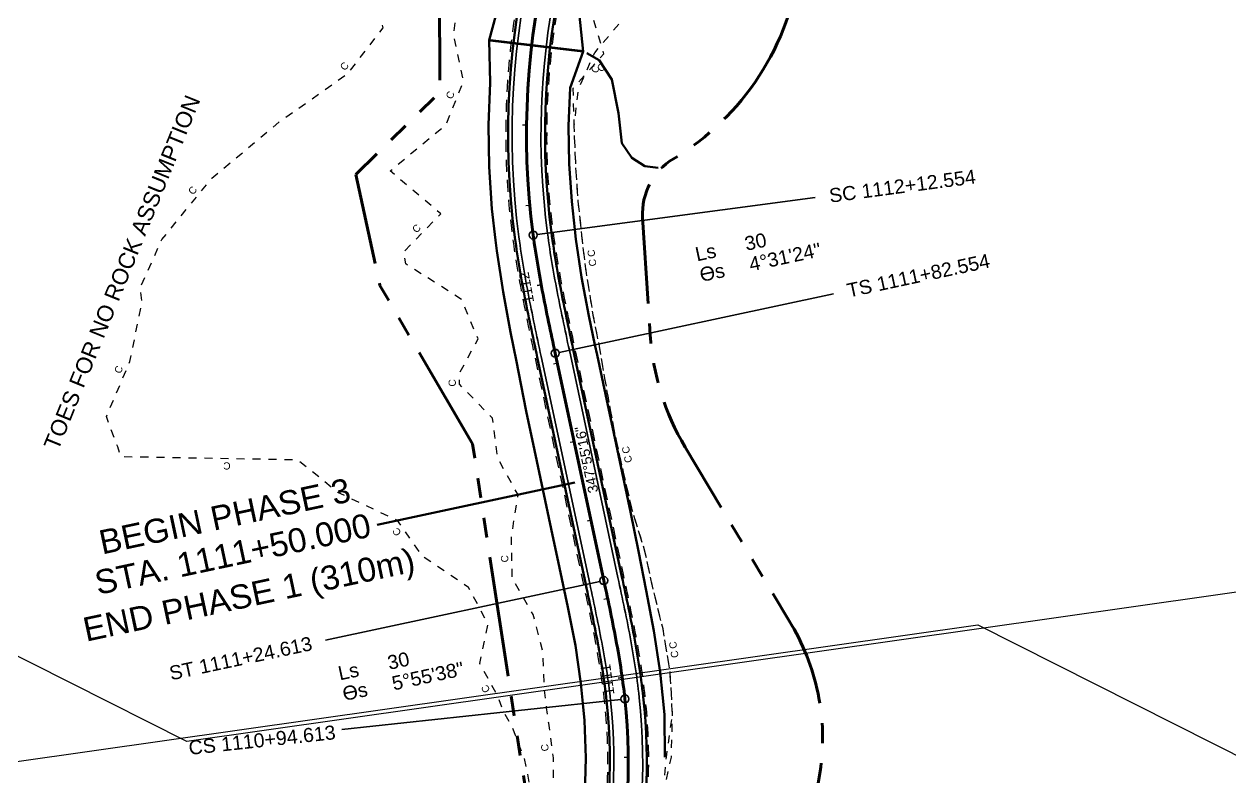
# Model space of a CAD drawing. Extents: x 320145 to 321236, y 534817 to 538266.
# Drawn here: x 320570.3 to 320871.1, y 535878.8 to 536066.5 of the extents above; entities that cross this region are included whole.
import ezdxf
from ezdxf.enums import TextEntityAlignment as Align

# ---------------------------------------------------------------- set-up
doc = ezdxf.new("R2010")
doc.units = 0
doc.header["$PDMODE"] = 1
for name, pattern in [('ALGN-SHLD', [5, 3, -2]), ('LOT-RW', [55, 5, -5, 30, -5, 5, -5]), ('TOES-TOE', [4, 2, -2])]:
    doc.linetypes.add(name, pattern=pattern)
doc.layers.get('0').update_dxf_attribs({"linetype": 'CONTINUOUS'})
for name, color, linetype in [('C-ALGN-L1000B1-MINR', 1, 'CONTINUOUS'), ('C-ALGN-L1000E1-MINR', 1, 'CONTINUOUS'), ('C-ALGN-L1000H1-MINR', 1, 'CONTINUOUS'), ('C-ALGN-L1000K1-MINR', 1, 'CONTINUOUS'), ('C-ALGN-L1000L1-MINR', 1, 'CONTINUOUS'), ('C-ALGN-L1000M2-MINR', 1, 'CONTINUOUS'), ('C-ALGN-L1000M3-MINR', 6, 'CONTINUOUS'), ('C-ALGN-L1000N1-MINR', 20, 'CONTINUOUS'), ('C-ALGN-L1000O1-MINR', 1, 'CONTINUOUS'), ('C-ALGN-L1000P1-MINR', 1, 'CONTINUOUS'), ('C-ALGN-L1000P2-MINR', 20, 'CONTINUOUS'), ('C-ALGN-L1000P3-MINR', 1, 'CONTINUOUS'), ('C-ALGN-L1000P4-MINR', 74, 'CONTINUOUS'), ('C-ALGN-L1000Q1-ANNO', 1, 'CONTINUOUS'), ('C-ALGN-L1000Q1-MINR', 1, 'CONTINUOUS'), ('C-DRAN-CULV', 4, 'CONTINUOUS'), ('C-ROAD-GRVL-SHLD', 1, 'ALGN-SHLD'), ('C-ROAD-TOES-L1000Q1', 6, 'TOES-TOE'), ('C-ROAD-TOES-L1000Q1-ASSUME-NOROCK', 160, 'TOES-TOE')]:
    doc.layers.add(name, color=color, linetype=linetype)
for name, color, linetype, lineweight in [('C-ALGN-L1000Q1', 4, 'CONTINUOUS', 70), ('C-ALGN-L1000Q1-CURV @ 1', 2, 'CONTINUOUS', 35), ('C-ALGN-L1000Q1-MAJR', 2, 'CONTINUOUS', 35), ('C-ALGN-L1000Q1-TEXT', 2, 'CONTINUOUS', 35), ('C-ALGN-LOCN', 3, 'CONTINUOUS', 50), ('C-DRAN-DTCH-CNTR-L1000Q1', 3, 'HYD-CNTR', 50), ('C-ROAD-MRKG-WHIT', 7, 'CONTINUOUS', 35), ('C-ROAD-MRKG-YELO', 2, 'CONTINUOUS', 35), ('C-ROAD-PVMT-EDGE', 3, 'CONTINUOUS', 50), ('C-RWAY-BNDY', 4, 'LOT-RW', 70)]:
    doc.layers.add(name, color=color, linetype=linetype, lineweight=lineweight)
doc.layers.add('G-ANNO-SHTS-NPLT', color=111, linetype='CONTINUOUS', plot=False)
doc.styles.add('Arial', font='arial.ttf')
doc.styles.add('CurveData', font='arial.ttf')
doc.linetypes.add('HYD-CNTR', pattern='A,5,[4,BC MoT.shx,S=1,R=0,X=0,Y=0],-10,5', length=20)

# ---------------------------------------------------------------- blocks, each defined once
blk = doc.blocks.new('curve_data_spiral')
at = {"color": 0, "linetype": 'Continuous', "lineweight": -2, "transparency": 16777216, "style": 'CurveData'}
for s, p in [('Ls', (0, 0)), ('Ɵs', (0, -1.5))]:
    blk.add_text(s, height=1, dxfattribs=at).set_placement(p)
for tag, p in [('LENGTH', (3.6, 0)), ('ANGLE', (3.6, -1.5))]:
    blk.add_attdef(tag, p, '', height=1, dxfattribs=at)
blk = doc.blocks.new('cut')
at = {"color": 0, "linetype": 'ByBlock', "lineweight": -2, "style": 'Arial'}
blk.add_text('C', height=1.8, dxfattribs=at).set_placement((0, 0), align=Align.CENTER)

msp = doc.modelspace()

# ---------------------------------------------------------------- linework, layer by layer
at = {"layer": 'C-ALGN-L1000B1-MINR'}
for p in [(320692.86, 536014.96), (320684.15, 535956.65), (320669.61, 535888.29)]:
    msp.add_point(p, dxfattribs=at)
at = {"layer": 'C-ALGN-L1000E1-MINR'}
for p in [(320727.25, 536045.96), (320727.25, 536045.96), (320732.11, 535976.24), (320732.11, 535976.24), (320739.15, 535922.73), (320739.15, 535922.73)]:
    msp.add_point(p, dxfattribs=at)
at = {"layer": 'C-ALGN-L1000H1-MINR'}
for p in [(320705.41, 536036.65), (320695.35, 536018.38), (320702.5, 535998.79), (320710.53, 535949.5)]:
    msp.add_point(p, dxfattribs=at)
at = {"layer": 'C-ALGN-L1000K1-MINR'}
for p in [(320707.64, 536038), (320695.35, 536018.38), (320704.31, 535997.04), (320714.75, 535927.93), (320721.45, 535896.7)]:
    msp.add_point(p, dxfattribs=at)
at = {"layer": 'C-ALGN-L1000L1-MINR'}
for p in [(320708.24, 536049.8), (320695.35, 536018.38), (320690.5, 535984.78), (320683.65, 535945.37), (320682.74, 535939.74), (320675.89, 535900.33)]:
    msp.add_point(p, dxfattribs=at)
at = {"layer": 'C-ALGN-L1000M2-MINR'}
for p in [(320703.21, 535986.07), (320708.8, 535956.6), (320724.81, 535881.8)]:
    msp.add_point(p, dxfattribs=at)
at = {"layer": 'C-ALGN-L1000M3-MINR'}
for p in [(320703.21, 535986.07), (320708.8, 535956.6), (320716.07, 535922.62), (320722.5, 535883.18)]:
    msp.add_point(p, dxfattribs=at)
at = {"layer": 'C-ALGN-L1000N1-MINR'}
for p in [(320703.21, 535986.07), (320703.21, 535986.07), (320708.8, 535956.6), (320708.8, 535956.6), (320713.86, 535932.94), (320719.16, 535903.42)]:
    msp.add_point(p, dxfattribs=at)
at = {"layer": 'C-ALGN-L1000O1-MINR'}
for p in [(320697.34, 536013.94), (320702.84, 535984.46), (320703.81, 535983.11), (320709.43, 535953.65), (320713.86, 535932.94), (320716.07, 535922.62), (320719.16, 535903.42), (320722.5, 535883.18)]:
    msp.add_point(p, dxfattribs=at)
at = {"layer": 'C-ALGN-L1000P1-MINR'}
for p in [(320707.66, 536038.03), (320695.35, 536018.38), (320704.33, 535997.01), (320714.79, 535927.9), (320717.51, 535915.25)]:
    msp.add_point(p, dxfattribs=at)
at = {"layer": 'C-ALGN-L1000P2-MINR'}
for p in [(320707.66, 536038.03), (320695.35, 536018.38), (320704.33, 535997.01), (320714.79, 535927.9), (320724.69, 535881.86)]:
    msp.add_point(p, dxfattribs=at)
at = {"layer": 'C-ALGN-L1000P3-MINR'}
for p in [(320705.71, 535977.39), (320714.72, 535928.22), (320717.51, 535915.25)]:
    msp.add_point(p, dxfattribs=at)
at = {"layer": 'C-ALGN-L1000P4-MINR'}
for p in [(320705.71, 535977.39), (320705.71, 535977.39), (320705.71, 535977.39), (320714.72, 535928.22), (320714.72, 535928.22), (320714.72, 535928.22), (320714.72, 535928.22), (320724.69, 535881.86), (320724.69, 535881.86), (320724.69, 535881.86), (320724.69, 535881.86)]:
    msp.add_point(p, dxfattribs=at)
at = {"layer": 'C-ALGN-L1000Q1', "flags": 128}
msp.add_lwpolyline([(320613.7, 535742.71, 0.369454), (320720.22, 535898.28), (320720.11, 535899.27), (320720, 535900.26), (320719.87, 535901.26), (320719.74, 535902.25), (320719.61, 535903.24), (320719.47, 535904.23), (320719.32, 535905.22), (320719.17, 535906.21), (320719.01, 535907.19), (320718.85, 535908.18), (320718.68, 535909.17), (320718.51, 535910.15), (320718.34, 535911.14), (320718.16, 535912.12), (320717.98, 535913.1), (320717.79, 535914.09), (320717.6, 535915.07), (320717.41, 535916.05), (320717.22, 535917.03), (320717.02, 535918.01), (320716.82, 535918.99), (320716.62, 535919.97), (320716.42, 535920.95), (320716.21, 535921.93), (320716.01, 535922.91), (320715.8, 535923.89), (320715.59, 535924.86), (320715.38, 535925.84), (320715.17, 535926.82), (320714.96, 535927.8), (320702.84, 535984.46), (320702.63, 535985.43), (320702.42, 535986.41), (320702.21, 535987.39), (320702, 535988.37), (320701.8, 535989.35), (320701.59, 535990.33), (320701.38, 535991.3), (320701.18, 535992.28), (320700.98, 535993.26), (320700.78, 535994.24), (320700.58, 535995.22), (320700.38, 535996.2), (320700.18, 535997.18), (320699.99, 535998.16), (320699.8, 535999.14), (320699.61, 536000.13), (320699.42, 536001.11), (320699.24, 536002.09), (320699.06, 536003.08), (320698.88, 536004.06), (320698.71, 536005.05), (320698.54, 536006.03), (320698.38, 536007.02), (320698.21, 536008), (320698.06, 536008.99), (320697.9, 536009.98), (320697.75, 536010.97), (320697.61, 536011.96), (320697.47, 536012.95), (320697.34, 536013.94, -0.392234), (320846.55, 536224.85)], format="xyb", dxfattribs=at)
at = {"layer": 'C-ALGN-L1000Q1-MAJR'}
for p, q in [((320699.34, 536001.55), (320698.36, 536001.36)), ((320719.55, 535903.62), (320718.56, 535903.48))]:
    msp.add_line(p, q, dxfattribs=at)
for centre in [(320697.34, 536013.94), (320702.84, 535984.46), (320714.96, 535927.8), (320720.22, 535898.28)]:
    msp.add_circle(centre, 1, dxfattribs=at)
at = {"layer": 'C-ALGN-L1000Q1-MINR'}
for p, q in [((320697.01, 536061.26), (320696.01, 536061.38)), ((320695.7, 536041.31), (320694.7, 536041.33)), ((320696.5, 536021.34), (320695.51, 536021.25)), ((320703.37, 535981.96), (320702.4, 535981.75)), ((320707.56, 535962.4), (320706.58, 535962.19)), ((320711.74, 535942.84), (320710.77, 535942.64)), ((320715.93, 535923.29), (320714.95, 535923.08)), ((320721.06, 535883.69), (320720.06, 535883.69))]:
    msp.add_line(p, q, dxfattribs=at)
for p in [(320702.07, 536043.97), (320697.34, 536013.94), (320704.5, 536014.08), (320702.84, 535984.46), (320714.96, 535927.8), (320715.56, 535912.91), (320720.22, 535898.28), (320717.79, 535883.01)]:
    msp.add_point(p, dxfattribs=at)
at = {"layer": 'C-ALGN-L1000Q1-TEXT'}
for p, q in [((320698.33, 536014.07), (320767.72, 536023.28)), ((320703.82, 535984.67), (320772.27, 535999.31)), ((320713.99, 535927.59), (320645.54, 535912.94)), ((320719.23, 535898.17), (320649.63, 535890.67))]:
    msp.add_line(p, q, dxfattribs=at)
at = {"layer": 'C-ALGN-LOCN'}
msp.add_line((320707.72, 535952.21), (320658.38, 535941.65), dxfattribs=at)
at = {"layer": 'C-DRAN-CULV', "const_width": 0.6, "flags": 128}
msp.add_lwpolyline([(320686.38, 536062.52), (320709.8, 536059.75)], dxfattribs=at)
at = {"layer": 'C-DRAN-DTCH-CNTR-L1000Q1', "flags": 128}
for points in [[(320613.84, 535753.79), (320620.39, 535755.82), (320629.03, 535759.18), (320637.41, 535763.12), (320645.51, 535767.64), (320653.28, 535772.69), (320660.68, 535778.28), (320667.68, 535784.36), (320674.24, 535790.9), (320680.33, 535797.89), (320685.93, 535805.28), (320691.01, 535813.03), (320695.54, 535821.12), (320699.5, 535829.5), (320702.88, 535838.13), (320705.65, 535846.98), (320707.81, 535855.99), (320709.34, 535865.13), (320710.23, 535874.36), (320710.49, 535883.62), (320710.11, 535892.89), (320709.72, 535897.15), (320709.23, 535902.16), (320707.89, 535911.6), (320706.02, 535921.19), (320703.94, 535930.95), (320701.84, 535940.73), (320699.75, 535950.5), (320697.66, 535960.28), (320695.57, 535970.06), (320693.65, 535979.88), (320693.16, 535982.39), (320691.71, 535989.74), (320689.86, 535999.78), (320688.26, 536010.04), (320687.92, 536012.69), (320687.05, 536020.46), (320686.35, 536030.93), (320686.21, 536041.43), (320686.62, 536051.92), (320686.38, 536062.52), (320689.08, 536072.77), (320691.14, 536083.06), (320693.73, 536093.24), (320696.85, 536103.26), (320700.5, 536113.1), (320704.66, 536122.74), (320709.32, 536132.15), (320714.46, 536141.3), (320720.09, 536150.17), (320726.17, 536158.72), (320732.69, 536166.95), (320739.64, 536174.82), (320746.3, 536183.04), (320754.07, 536190.17), (320762.83, 536196.1), (320771.26, 536202.34), (320780.02, 536208.14), (320789.07, 536213.46), (320798.38, 536218.3), (320807.94, 536222.65), (320817.71, 536226.48), (320827.67, 536229.8), (320837.8, 536232.58), (320844.59, 536234.14), (320848.03, 536234.87), (320858.04, 536237.94), (320868.3, 536238.33)], [(320730.22, 535883.75), (320730.08, 535894.4), (320729.63, 535899.29), (320728.99, 535904.96), (320727.4, 535915.27), (320725.53, 535925.32), (320723.61, 535935.16), (320721.65, 535944.96), (320719.55, 535954.74), (320717.46, 535964.52), (320715.37, 535974.3), (320713.28, 535984.08), (320712.74, 535986.58), (320711.21, 535993.81), (320709.38, 536003.42), (320708.01, 536012.91), (320707.73, 536015.32), (320706.94, 536022.31), (320706.32, 536031.73), (320706.19, 536041.18), (320706.56, 536050.62), (320709.8, 536059.75), (320708.78, 536069.38), (320710.62, 536078.64), (320712.96, 536087.8), (320715.77, 536096.82), (320719.05, 536105.67), (320722.79, 536114.35), (320726.98, 536122.81), (320731.62, 536131.05), (320736.68, 536139.02)], [(320710.76, 536059.27), (320713.78, 536057.53), (320716.99, 536052.77), (320718.63, 536044.36), (320719.46, 536036.85), (320721.93, 536033.19), (320725.22, 536031.09), (320728.52, 536030.72)]]:
    msp.add_lwpolyline(points, dxfattribs=at)
at = {"layer": 'C-ROAD-GRVL-SHLD', "flags": 128}
for points in [[(320453.2, 535363.95, 0.433679), (320461.22, 535371.41), (320461.22, 535372.04), (320461.22, 535373.02), (320461.22, 535374), (320461.21, 535374.98), (320461.2, 535375.96), (320461.18, 535376.95), (320461.16, 535377.93), (320461.14, 535378.92), (320461.12, 535379.9), (320461.09, 535380.89), (320461.06, 535381.88), (320461.03, 535382.87), (320460.99, 535383.86), (320460.96, 535384.85), (320460.92, 535385.84), (320460.88, 535386.83), (320460.84, 535387.83), (320460.8, 535388.82), (320460.76, 535389.82), (320460.72, 535390.81), (320460.68, 535391.81), (320460.63, 535392.81), (320452.2, 535588.28), (320452.16, 535589.28), (320452.11, 535590.28), (320452.07, 535591.28), (320452.03, 535592.28), (320451.99, 535593.29), (320451.95, 535594.29), (320451.91, 535595.3), (320451.87, 535596.3), (320451.84, 535597.31), (320451.8, 535598.32), (320451.77, 535599.33), (320451.74, 535600.34), (320451.71, 535601.36), (320451.69, 535602.37), (320451.67, 535603.39), (320451.65, 535604.4), (320451.63, 535605.42), (320451.62, 535606.44), (320451.61, 535607.46), (320451.61, 535608.48), (320451.61, 535609.5), (320451.62, 535610.52), (320451.63, 535611.55), (320451.64, 535612.57), (320451.66, 535613.6), (320451.69, 535614.62), (320451.72, 535615.65), (320451.75, 535616.68), (320451.8, 535617.71), (320451.85, 535618.74), (320451.9, 535619.77), (320451.96, 535620.8), (320452.03, 535621.84), (320452.11, 535622.87), (320452.19, 535623.9), (320452.28, 535624.94), (320452.38, 535625.97), (320452.49, 535627), (320452.61, 535628.04), (320452.73, 535629.06, -0.287996), (320536.85, 535732.18), (320537.83, 535732.5), (320538.82, 535732.83), (320539.81, 535733.14), (320540.8, 535733.44), (320541.8, 535733.74), (320542.79, 535734.03), (320543.79, 535734.31), (320544.78, 535734.59), (320545.78, 535734.86), (320546.78, 535735.12), (320547.78, 535735.37), (320548.78, 535735.62), (320549.78, 535735.86), (320550.78, 535736.1), (320551.78, 535736.33), (320552.78, 535736.56), (320553.78, 535736.78), (320554.78, 535736.99), (320555.79, 535737.2), (320556.79, 535737.41), (320557.79, 535737.61), (320558.79, 535737.81), (320559.79, 535738), (320560.79, 535738.19), (320561.79, 535738.38), (320562.79, 535738.56), (320563.78, 535738.74), (320564.78, 535738.92), (320565.78, 535739.09), (320566.78, 535739.26), (320567.77, 535739.43), (320568.77, 535739.6), (320569.76, 535739.76), (320570.75, 535739.93), (320571.75, 535740.09), (320572.74, 535740.25), (320573.73, 535740.41), (320574.72, 535740.57), (320575.71, 535740.73), (320576.7, 535740.89), (320583.46, 535741.97), (320584.45, 535742.13), (320585.44, 535742.29), (320586.42, 535742.45), (320587.4, 535742.61), (320588.38, 535742.77), (320589.36, 535742.93), (320590.34, 535743.09), (320591.32, 535743.26), (320592.3, 535743.42), (320593.27, 535743.59), (320594.24, 535743.76), (320595.22, 535743.93), (320596.19, 535744.1), (320597.15, 535744.28), (320598.12, 535744.46), (320599.09, 535744.64), (320600.05, 535744.82), (320601.01, 535745.01), (320601.97, 535745.21), (320602.93, 535745.4), (320603.88, 535745.6), (320604.83, 535745.81), (320605.78, 535746.02), (320606.73, 535746.23), (320607.68, 535746.45), (320608.62, 535746.68), (320609.56, 535746.91), (320610.5, 535747.14), (320611.44, 535747.39), (320612.38, 535747.64, 0.369419), (320715.15, 535897.72), (320715.05, 535898.69), (320714.93, 535899.65), (320714.81, 535900.61), (320714.69, 535901.57), (320714.56, 535902.53), (320714.42, 535903.49), (320714.28, 535904.46), (320714.13, 535905.42), (320713.98, 535906.38), (320713.82, 535907.34), (320713.66, 535908.31), (320713.49, 535909.27), (320713.32, 535910.24), (320713.14, 535911.2), (320712.96, 535912.17), (320712.78, 535913.13), (320712.6, 535914.1), (320712.41, 535915.07), (320712.21, 535916.03), (320712.02, 535917), (320711.82, 535917.97), (320711.62, 535918.94), (320711.42, 535919.91), (320711.22, 535920.88), (320711.02, 535921.86), (320710.81, 535922.83), (320710.6, 535923.8), (320710.39, 535924.78), (320710.19, 535925.75), (320709.98, 535926.73), (320697.85, 535983.39), (320697.64, 535984.37), (320697.43, 535985.35), (320697.22, 535986.33), (320697.02, 535987.31), (320696.81, 535988.29), (320696.6, 535989.27), (320696.39, 535990.26), (320696.19, 535991.24), (320695.98, 535992.23), (320695.78, 535993.22), (320695.58, 535994.21), (320695.38, 535995.2), (320695.18, 535996.19), (320694.98, 535997.18), (320694.79, 535998.18), (320694.6, 535999.17), (320694.41, 536000.17), (320694.22, 536001.17), (320694.04, 536002.17), (320693.86, 536003.17), (320693.69, 536004.17), (320693.51, 536005.18), (320693.34, 536006.18), (320693.18, 536007.19), (320693.02, 536008.2), (320692.86, 536009.21), (320692.71, 536010.22), (320692.56, 536011.24), (320692.42, 536012.25), (320692.28, 536013.26, -0.392254), (320845.5, 536229.84), (320846.5, 536230.05), (320847.51, 536230.25), (320848.51, 536230.45), (320849.52, 536230.64), (320850.52, 536230.83), (320851.53, 536231.01), (320852.53, 536231.19), (320853.54, 536231.37), (320854.54, 536231.54), (320855.55, 536231.71), (320856.55, 536231.87), (320857.55, 536232.03), (320858.56, 536232.19), (320858.91, 536232.25), (320859.56, 536232.35), (320860.56, 536232.5), (320861.56, 536232.64), (320862.57, 536232.79), (320863.57, 536232.93), (320864.57, 536233.07), (320865.57, 536233.21), (320866.57, 536233.35), (320867.56, 536233.49), (320868.56, 536233.62), (320868.92, 536233.67)], [(320636.23, 535745.23, 0.327442), (320725.29, 535898.83), (320725.18, 535899.85), (320725.06, 535900.88), (320724.93, 535901.9), (320724.8, 535902.93), (320724.66, 535903.95), (320724.51, 535904.96), (320724.36, 535905.98), (320724.21, 535906.99), (320724.05, 535908.01), (320723.88, 535909.02), (320723.71, 535910.03), (320723.54, 535911.03), (320723.36, 535912.04), (320723.18, 535913.04), (320722.99, 535914.04), (320722.8, 535915.04), (320722.61, 535916.04), (320722.41, 535917.03), (320722.22, 535918.03), (320722.02, 535919.02), (320721.82, 535920.01), (320721.61, 535921), (320721.41, 535921.99), (320721.2, 535922.98), (320721, 535923.96), (320720.79, 535924.94), (320720.58, 535925.92), (320720.37, 535926.91), (320720.16, 535927.89), (320719.95, 535928.87), (320707.83, 535985.52), (320707.62, 535986.5), (320707.41, 535987.48), (320707.2, 535988.46), (320706.99, 535989.43), (320706.79, 535990.41), (320706.58, 535991.38), (320706.38, 535992.35), (320706.17, 535993.32), (320705.97, 535994.29), (320705.77, 535995.26), (320705.57, 535996.24), (320705.38, 535997.21), (320705.18, 535998.18), (320704.99, 535999.14), (320704.8, 536000.11), (320704.62, 536001.08), (320704.44, 536002.05), (320704.26, 536003.02), (320704.08, 536003.98), (320703.9, 536004.95), (320703.74, 536005.92), (320703.57, 536006.89), (320703.41, 536007.85), (320703.25, 536008.82), (320703.09, 536009.78), (320702.94, 536010.75), (320702.8, 536011.71), (320702.66, 536012.68), (320702.52, 536013.65), (320702.39, 536014.62, -0.337521), (320813.59, 536209.19, -0.080077), (320871.5, 536219.64)]]:
    msp.add_lwpolyline(points, format="xyb", dxfattribs=at)
at = {"layer": 'C-ROAD-MRKG-WHIT', "flags": 128}
for points in [[(320612.77, 535746.19, 0.36943), (320716.65, 535897.89), (320716.54, 535898.86), (320716.42, 535899.83), (320716.3, 535900.8), (320716.18, 535901.77), (320716.04, 535902.74), (320715.9, 535903.71), (320715.76, 535904.68), (320715.61, 535905.65), (320715.46, 535906.62), (320715.3, 535907.59), (320715.13, 535908.56), (320714.97, 535909.53), (320714.79, 535910.5), (320714.62, 535911.47), (320714.44, 535912.44), (320714.25, 535913.41), (320714.07, 535914.38), (320713.88, 535915.36), (320713.69, 535916.33), (320713.49, 535917.3), (320713.29, 535918.27), (320713.09, 535919.24), (320712.89, 535920.22), (320712.69, 535921.19), (320712.48, 535922.16), (320712.28, 535923.14), (320712.07, 535924.12), (320711.86, 535925.09), (320711.65, 535926.07), (320711.44, 535927.05), (320699.32, 535983.7), (320699.11, 535984.68), (320698.9, 535985.66), (320698.69, 535986.64), (320698.48, 535987.62), (320698.28, 535988.6), (320698.07, 535989.58), (320697.86, 535990.57), (320697.66, 535991.55), (320697.45, 535992.53), (320697.25, 535993.52), (320697.05, 535994.51), (320696.85, 535995.49), (320696.65, 535996.48), (320696.46, 535997.47), (320696.26, 535998.46), (320696.07, 535999.45), (320695.88, 536000.45), (320695.7, 536001.44), (320695.52, 536002.43), (320695.34, 536003.43), (320695.16, 536004.43), (320694.99, 536005.43), (320694.82, 536006.43), (320694.66, 536007.43), (320694.5, 536008.43), (320694.34, 536009.44), (320694.19, 536010.44), (320694.05, 536011.45), (320693.9, 536012.46), (320693.77, 536013.46, -0.392248), (320845.81, 536228.37)], [(320614.62, 535739.23, 0.369478), (320723.8, 535898.67), (320723.69, 535899.68), (320723.57, 535900.7), (320723.44, 535901.71), (320723.31, 535902.73), (320723.17, 535903.74), (320723.03, 535904.75), (320722.88, 535905.76), (320722.72, 535906.76), (320722.56, 535907.77), (320722.4, 535908.77), (320722.23, 535909.77), (320722.06, 535910.77), (320721.88, 535911.77), (320721.7, 535912.77), (320721.52, 535913.77), (320721.33, 535914.76), (320721.14, 535915.75), (320720.94, 535916.75), (320720.75, 535917.74), (320720.55, 535918.72), (320720.35, 535919.71), (320720.14, 535920.7), (320719.94, 535921.68), (320719.74, 535922.67), (320719.53, 535923.65), (320719.32, 535924.63), (320719.11, 535925.61), (320718.9, 535926.59), (320718.69, 535927.57), (320718.48, 535928.55), (320706.36, 535985.21), (320706.15, 535986.19), (320705.94, 535987.17), (320705.73, 535988.14), (320705.53, 535989.12), (320705.32, 535990.09), (320705.11, 535991.07), (320704.91, 535992.04), (320704.7, 535993.02), (320704.5, 535993.99), (320704.3, 535994.96), (320704.1, 535995.94), (320703.91, 535996.91), (320703.71, 535997.88), (320703.52, 535998.86), (320703.33, 535999.83), (320703.14, 536000.8), (320702.96, 536001.77), (320702.78, 536002.75), (320702.6, 536003.72), (320702.43, 536004.69), (320702.26, 536005.66), (320702.09, 536006.63), (320701.93, 536007.61), (320701.77, 536008.58), (320701.61, 536009.55), (320701.46, 536010.52), (320701.32, 536011.5), (320701.17, 536012.47), (320701.04, 536013.44), (320700.91, 536014.42, -0.337594), (320813.04, 536210.58, -0.079439)]]:
    msp.add_lwpolyline(points, format="xyb", dxfattribs=at)
at = {"layer": 'C-ROAD-MRKG-YELO', "flags": 128}
for points in [[(320613.66, 535742.85, 0.369453), (320720.08, 535898.26), (320719.96, 535899.25), (320719.85, 535900.25), (320719.72, 535901.24), (320719.59, 535902.23), (320719.46, 535903.22), (320719.32, 535904.21), (320719.17, 535905.2), (320719.02, 535906.18), (320718.86, 535907.17), (320718.7, 535908.16), (320718.53, 535909.14), (320718.36, 535910.13), (320718.19, 535911.11), (320718.01, 535912.09), (320717.83, 535913.08), (320717.64, 535914.06), (320717.45, 535915.04), (320717.26, 535916.02), (320717.07, 535917), (320716.87, 535917.98), (320716.67, 535918.96), (320716.47, 535919.94), (320716.27, 535920.92), (320716.06, 535921.9), (320715.86, 535922.88), (320715.65, 535923.86), (320715.44, 535924.83), (320715.24, 535925.81), (320715.03, 535926.79), (320714.82, 535927.77), (320702.69, 535984.43), (320702.48, 535985.4), (320702.27, 535986.38), (320702.07, 535987.36), (320701.86, 535988.34), (320701.65, 535989.32), (320701.44, 535990.29), (320701.24, 535991.27), (320701.03, 535992.25), (320700.83, 535993.23), (320700.63, 535994.21), (320700.43, 535995.19), (320700.23, 535996.17), (320700.03, 535997.15), (320699.84, 535998.13), (320699.65, 535999.12), (320699.46, 536000.1), (320699.28, 536001.08), (320699.09, 536002.07), (320698.91, 536003.05), (320698.74, 536004.03), (320698.56, 536005.02), (320698.39, 536006.01), (320698.23, 536006.99), (320698.07, 536007.98), (320697.91, 536008.97), (320697.75, 536009.96), (320697.61, 536010.95), (320697.46, 536011.94), (320697.32, 536012.93), (320697.19, 536013.92, -0.392234), (320846.52, 536224.99)], [(320613.73, 535742.56, 0.369455), (320720.37, 535898.29), (320720.26, 535899.29), (320720.15, 535900.28), (320720.02, 535901.28), (320719.89, 535902.27), (320719.76, 535903.26), (320719.61, 535904.25), (320719.47, 535905.24), (320719.32, 535906.23), (320719.16, 535907.22), (320719, 535908.21), (320718.83, 535909.19), (320718.66, 535910.18), (320718.48, 535911.16), (320718.31, 535912.15), (320718.12, 535913.13), (320717.94, 535914.11), (320717.75, 535915.1), (320717.56, 535916.08), (320717.36, 535917.06), (320717.17, 535918.04), (320716.97, 535919.02), (320716.77, 535920), (320716.56, 535920.98), (320716.36, 535921.96), (320716.15, 535922.94), (320715.95, 535923.92), (320715.74, 535924.9), (320715.53, 535925.87), (320715.32, 535926.85), (320715.11, 535927.83), (320702.99, 535984.49), (320702.78, 535985.47), (320702.57, 535986.44), (320702.36, 535987.42), (320702.15, 535988.4), (320701.94, 535989.38), (320701.74, 535990.36), (320701.53, 535991.33), (320701.33, 535992.31), (320701.12, 535993.29), (320700.92, 535994.27), (320700.72, 535995.25), (320700.52, 535996.23), (320700.33, 535997.21), (320700.14, 535998.19), (320699.94, 535999.17), (320699.76, 536000.15), (320699.57, 536001.14), (320699.39, 536002.12), (320699.21, 536003.1), (320699.03, 536004.09), (320698.86, 536005.07), (320698.69, 536006.06), (320698.52, 536007.04), (320698.36, 536008.03), (320698.2, 536009.01), (320698.05, 536010), (320697.9, 536010.99), (320697.76, 536011.98), (320697.62, 536012.97), (320697.49, 536013.96, -0.392233), (320846.58, 536224.7)]]:
    msp.add_lwpolyline(points, format="xyb", dxfattribs=at)
at = {"layer": 'C-ROAD-PVMT-EDGE', "flags": 128}
for points in [[(320612.51, 535747.15, 0.369423), (320715.65, 535897.78), (320715.54, 535898.75), (320715.43, 535899.71), (320715.31, 535900.67), (320715.18, 535901.64), (320715.05, 535902.6), (320714.91, 535903.57), (320714.77, 535904.53), (320714.62, 535905.5), (320714.47, 535906.46), (320714.31, 535907.43), (320714.15, 535908.39), (320713.98, 535909.36), (320713.81, 535910.32), (320713.63, 535911.29), (320713.45, 535912.26), (320713.27, 535913.23), (320713.09, 535914.19), (320712.9, 535915.16), (320712.71, 535916.13), (320712.51, 535917.1), (320712.31, 535918.07), (320712.11, 535919.04), (320711.91, 535920.01), (320711.71, 535920.99), (320711.5, 535921.96), (320711.3, 535922.93), (320711.09, 535923.91), (320710.88, 535924.88), (320710.68, 535925.86), (320710.47, 535926.84), (320698.34, 535983.49), (320698.13, 535984.47), (320697.92, 535985.45), (320697.71, 535986.43), (320697.51, 535987.41), (320697.3, 535988.39), (320697.09, 535989.38), (320696.88, 535990.36), (320696.68, 535991.35), (320696.47, 535992.33), (320696.27, 535993.32), (320696.07, 535994.31), (320695.87, 535995.3), (320695.67, 535996.29), (320695.47, 535997.28), (320695.28, 535998.27), (320695.09, 535999.27), (320694.9, 536000.26), (320694.72, 536001.26), (320694.53, 536002.26), (320694.35, 536003.26), (320694.18, 536004.26), (320694.01, 536005.26), (320693.84, 536006.26), (320693.67, 536007.27), (320693.51, 536008.28), (320693.36, 536009.29), (320693.2, 536010.3), (320693.06, 536011.31), (320692.91, 536012.32), (320692.78, 536013.33, -0.392252), (320845.6, 536229.35)], [(320636.03, 535745.69, 0.327441), (320724.8, 535898.78), (320724.68, 535899.8), (320724.56, 535900.82), (320724.44, 535901.84), (320724.3, 535902.86), (320724.16, 535903.88), (320724.02, 535904.89), (320723.87, 535905.91), (320723.71, 535906.92), (320723.55, 535907.93), (320723.39, 535908.94), (320723.22, 535909.94), (320723.04, 535910.95), (320722.86, 535911.95), (320722.68, 535912.95), (320722.5, 535913.95), (320722.31, 535914.95), (320722.12, 535915.94), (320721.92, 535916.94), (320721.73, 535917.93), (320721.53, 535918.92), (320721.33, 535919.91), (320721.12, 535920.9), (320720.92, 535921.89), (320720.71, 535922.87), (320720.51, 535923.86), (320720.3, 535924.84), (320720.09, 535925.82), (320719.88, 535926.8), (320719.67, 535927.78), (320719.46, 535928.76), (320707.34, 535985.42), (320707.13, 535986.4), (320706.92, 535987.37), (320706.71, 535988.35), (320706.5, 535989.33), (320706.3, 535990.3), (320706.09, 535991.27), (320705.89, 535992.25), (320705.68, 535993.22), (320705.48, 535994.19), (320705.28, 535995.16), (320705.08, 535996.14), (320704.89, 535997.11), (320704.69, 535998.08), (320704.5, 535999.05), (320704.31, 536000.02), (320704.13, 536000.99), (320703.94, 536001.96), (320703.76, 536002.93), (320703.59, 536003.9), (320703.41, 536004.86), (320703.24, 536005.83), (320703.08, 536006.8), (320702.91, 536007.77), (320702.75, 536008.74), (320702.6, 536009.71), (320702.45, 536010.67), (320702.3, 536011.64), (320702.16, 536012.61), (320702.03, 536013.58), (320701.9, 536014.55, -0.337546), (320813.41, 536209.65, -0.078475)]]:
    msp.add_lwpolyline(points, format="xyb", dxfattribs=at)
at = {"layer": 'C-ROAD-TOES-L1000Q1', "flags": 128}
for points in [[(320391.4, 535262.82), (320397.62, 535269.38), (320403.81, 535277.26), (320407.41, 535281.32), (320410.84, 535284.33), (320417.88, 535291.02), (320419.71, 535301.47), (320427.79, 535306.39), (320433.46, 535308.29), (320433.96, 535312.65), (320438.12, 535320.21), (320442.18, 535327.89), (320444.78, 535336.16), (320449.52, 535343.99), (320453.38, 535352.4), (320453.59, 535354.45), (320454.2, 535361.49), (320454.54, 535370.84), (320454.27, 535380.43), (320453.42, 535390.23), (320452.44, 535400.19), (320451.45, 535410.16), (320450.93, 535420.14), (320450.61, 535430.14), (320450.62, 535440.15), (320450.57, 535450.16), (320450.7, 535460.17), (320450.84, 535470.19), (320451.25, 535480.21), (320451.16, 535481.37), (320450.5, 535490.19), (320449.57, 535500.16), (320449.03, 535510.14), (320448.87, 535520.15), (320448.92, 535530.16), (320449.25, 535540.18), (320446.4, 535546.39), (320444.74, 535550), (320440.61, 535559.83), (320433.35, 535569.52), (320442.41, 535579.92), (320441.85, 535587.83), (320441.87, 535589.92), (320441.82, 535600.15), (320443.03, 535610.67), (320443.01, 535621.46), (320443.14, 535630.26), (320443.07, 535632.63), (320443.77, 535644.01), (320447.46, 535654.76), (320451.32, 535665.39), (320456.15, 535675.62), (320461.63, 535685.52), (320468.68, 535694.36), (320477, 535702), (320484.73, 535709.97), (320493.18, 535717.17), (320501.51, 535724.62), (320510.29, 535731.78), (320519.77, 535738.18), (320530.45, 535742.2), (320533.07, 535743.32), (320541.15, 535745.82), (320552.03, 535747.39), (320562.54, 535748.65), (320572.58, 535750.73), (320581.66, 535753.23), (320582.28, 535753.43), (320591.75, 535756.09), (320600.66, 535759.21), (320608.01, 535763.86), (320608.54, 535764.03), (320616.18, 535767.86), (320623.31, 535772.51), (320631.09, 535775.45), (320636.53, 535782.52), (320642.44, 535788.13), (320648.32, 535793.53), (320654.19, 535798.84), (320659.99, 535804.23), (320670.13, 535806.19), (320674.1, 535813.61), (320678.12, 535820.85), (320680.38, 535828.93), (320684.45, 535835.99), (320690.46, 535842.5), (320695.57, 535849.76), (320698.2, 535857.94), (320701.7, 535866.14), (320702.48, 535874.84), (320702.4, 535883.57), (320701.24, 535892.22), (320700.68, 535896.17), (320700.14, 535900.86), (320699.74, 535910.06), (320697.33, 535919.35), (320692.13, 535928.42), (320691.9, 535938.6), (320693.56, 535949.18), (320688.49, 535958.32), (320687.18, 535968.27), (320678.96, 535976.73), (320678.87, 535979.33), (320683.59, 535988.04), (320679.48, 535997.85), (320665.6, 536006.73), (320664.97, 536009.65), (320674.28, 536019.27), (320661.65, 536029.94), (320675.65, 536041.56), (320679.98, 536052.36), (320677.52, 536063.57), (320678.75, 536074.55), (320679.72, 536085.65), (320677.89, 536097.72), (320677.78, 536109.76), (320672.69, 536124.24), (320668, 536139.72), (320699.99, 536137.08), (320698.08, 536151.1), (320707.54, 536158.6), (320718.06, 536164.82), (320712.72, 536183.66), (320721.49, 536191.71), (320708.32, 536222.3), (320704.64, 536246.97), (320748.91, 536213.9), (320756.05, 536224.07), (320768.54, 536226.52), (320781.37, 536227.37), (320794.55, 536226.19), (320805.8, 536227.72), (320816.51, 536229.8), (320826.5, 536233.68), (320836.84, 536236.45), (320843.64, 536238.64), (320847.05, 536239.99), (320857.25, 536243.18), (320868.15, 536239.44)], [(320420.68, 535236.53), (320427.39, 535242.65), (320434.71, 535249.52), (320437.51, 535254.3), (320440.69, 535257.65), (320448.52, 535264.66), (320454.04, 535274.21), (320459.67, 535284.01), (320462.03, 535289.91), (320465.15, 535294.17), (320469.54, 535304.84), (320473.45, 535315.58), (320476.36, 535326.57), (320477.47, 535337.88), (320477.95, 535349.07), (320478.25, 535351.56), (320480.06, 535359.91), (320484.37, 535370.65), (320484.26, 535381.27), (320483.08, 535391.49), (320481.19, 535401.43), (320477.87, 535411.3), (320475.18, 535421.19), (320475.8, 535431.22), (320479.18, 535441.38), (320483.52, 535451.58), (320483.19, 535461.57), (320481.35, 535471.5), (320480.39, 535481.47), (320480.14, 535491.47), (320479.59, 535501.45), (320478.75, 535511.43), (320478.4, 535521.42), (320477.65, 535531.4), (320480.03, 535541.51), (320478.44, 535551.45), (320477.24, 535561.41), (320474.99, 535571.32), (320473.6, 535581.27), (320472.36, 535589.15), (320472.58, 535591.23), (320471, 535600.96), (320470.63, 535610.46), (320470.76, 535619.68), (320470.52, 535626.86), (320470.69, 535628.71), (320471.97, 535637.58), (320472.33, 535641.21), (320473.1, 535646.61), (320476.11, 535655.18), (320478.83, 535663.98), (320481.37, 535666.28), (320486.16, 535670.22), (320491.03, 535677.68), (320497.42, 535683.94), (320504.11, 535689.72), (320510.83, 535695.34), (320518.2, 535700.05), (320525.55, 535704.71), (320533.03, 535709.28), (320540.99, 535713.01), (320543.13, 535713.54), (320549.61, 535715.14), (320558.61, 535716.77), (320567.92, 535718.29), (320577.42, 535720.7), (320586.44, 535723.44), (320587.06, 535723.65), (320597.02, 535725.77), (320604.25, 535729.21), (320606.73, 535730.45), (320616.47, 535732.39), (320617.16, 535732.52), (320627.69, 535734.92), (320638.52, 535737.03), (320648.01, 535742.46), (320660.45, 535742.87), (320668.89, 535750.45), (320677.41, 535757.62), (320686.37, 535764.28), (320694.34, 535772.1), (320697.98, 535783.53), (320705.21, 535791.68), (320710.83, 535801.01), (320715.76, 535810.69), (320719.76, 535820.76), (320722.96, 535831.07), (320726.01, 535841.36), (320727.57, 535851.98), (320727.49, 535862.73), (320729.53, 535873.15), (320730.59, 535883.76), (320732.08, 535894.55), (320731.85, 535899.53), (320731.46, 535905.31), (320729.74, 535915.72), (320727.26, 535925.68), (320725.13, 535935.48), (320722.12, 535945.07), (320719.87, 535954.81), (320717.7, 535964.57), (320715.91, 535974.42), (320714.18, 535984.27), (320713.76, 535986.79), (320712.32, 535994.04), (320710.74, 536003.67), (320709.56, 536013.14), (320709.33, 536015.53), (320708.56, 536022.46), (320707.94, 536031.8), (320707.58, 536041.16), (320707.33, 536050.57), (320714.97, 536059.13), (320712.03, 536068.82), (320714.18, 536077.84), (320716.55, 536086.78), (320719.13, 536095.67), (320722.13, 536104.44), (320725.54, 536113.07), (320729.46, 536121.5), (320732.93, 536130.26), (320737.51, 536138.46), (320741.21, 536147.43), (320743.6, 536148.76), (320750.29, 536152.22), (320756, 536159.6), (320761.96, 536166.84), (320768.21, 536173.92), (320774.9, 536179.59), (320775.41, 536180), (320783.28, 536185.17), (320791.02, 536190.52), (320798.58, 536196.28), (320799.72, 536196.19), (320809.73, 536195), (320818.02, 536198.82), (320826.71, 536201.65), (320835.26, 536204.86), (320844.15, 536206.89), (320849.97, 536208.59), (320853, 536209.14), (320862.4, 536209.64), (320870.12, 536214.24), (320871.41, 536214.98)]]:
    msp.add_lwpolyline(points, dxfattribs=at)
at = {"layer": 'C-ROAD-TOES-L1000Q1-ASSUME-NOROCK', "flags": 128}
for points in [[(320381.84, 535271.4), (320387.76, 535278.24), (320397.27, 535283.14), (320400.99, 535287.09), (320403.75, 535290.67), (320410.77, 535297.13), (320415.96, 535304.45), (320424.68, 535308.58), (320429.88, 535310.59), (320433.96, 535312.65), (320438.12, 535320.21), (320442.18, 535327.89), (320444.78, 535336.16), (320449.52, 535343.99), (320453.38, 535352.4), (320453.59, 535354.45), (320454.2, 535361.49), (320454.54, 535370.84), (320454.27, 535380.43), (320453.42, 535390.23), (320452.44, 535400.19), (320451.45, 535410.16), (320450.93, 535420.14), (320450.61, 535430.14), (320450.62, 535440.15), (320450.57, 535450.16), (320450.7, 535460.17), (320450.84, 535470.19), (320451.25, 535480.21), (320451.16, 535481.37), (320450.5, 535490.19), (320449.57, 535500.16), (320449.03, 535510.14), (320448.87, 535520.15), (320448.92, 535530.16), (320449.25, 535540.18), (320448.61, 535546.04), (320448.17, 535550.14), (320447.61, 535560.13), (320444.72, 535570.01), (320442.41, 535579.92), (320441.85, 535587.83), (320441.87, 535589.92), (320441.82, 535600.15), (320443.03, 535610.67), (320443.01, 535621.46), (320443.14, 535630.26), (320443.07, 535632.63), (320443.77, 535644.01), (320447.46, 535654.76), (320451.32, 535665.39), (320456.15, 535675.62), (320461.63, 535685.52), (320468.68, 535694.36), (320477, 535702), (320484.73, 535709.97), (320493.18, 535717.17), (320501.51, 535724.62), (320510.29, 535731.78), (320519.77, 535738.18), (320530.45, 535742.2), (320533.07, 535743.32), (320541.15, 535745.82), (320552.03, 535747.39), (320562.54, 535748.66), (320572.58, 535750.73), (320581.66, 535753.23), (320582.28, 535753.43), (320591.75, 535756.09), (320600.66, 535759.21), (320608.01, 535763.86), (320608.54, 535764.03), (320616.18, 535767.86), (320623.31, 535772.51), (320629.93, 535777.72), (320636.53, 535782.52), (320642.44, 535788.13), (320648.32, 535793.53), (320654.19, 535798.84), (320659.99, 535804.23), (320665.52, 535809.94), (320670.34, 535816.26), (320674.32, 535823.15), (320677, 535830.68), (320680.1, 535837.86), (320683.49, 535844.95), (320686.45, 535852.27), (320688.97, 535859.81), (320695.86, 535866.91), (320696.87, 535875.19), (320695.13, 535883.52), (320692.02, 535891.52), (320690, 535895.02), (320688.44, 535899.2), (320683.99, 535907.09), (320686.07, 535916.97), (320681.21, 535926.08), (320669.74, 535933.85), (320663.51, 535942.75), (320648.59, 535949.78), (320638.57, 535957.87), (320594.46, 535958.65), (320593.69, 535961.1), (320590.86, 535968.67), (320596.74, 535982.44), (320599.72, 535997.13), (320599.34, 536000.94), (320604.68, 536012.8), (320617.2, 536028.16), (320633.91, 536042.09), (320651.12, 536054.24), (320659.93, 536065.65), (320656.49, 536078.38), (320653.01, 536091.71), (320650.32, 536105.52), (320646.59, 536120.38), (320642, 536136.54), (320640.23, 536152.57), (320641.44, 536168.03), (320643.12, 536183.96), (320642.33, 536202.4), (320641.43, 536222.37), (320637.47, 536246.64), (320612.66, 536292.97), (320614.99, 536318.79), (320629.51, 536317.38), (320747.35, 536225.16), (320756.05, 536224.07), (320768.54, 536226.52), (320781.37, 536227.37), (320794.55, 536226.19), (320805.8, 536227.72), (320816.51, 536229.8), (320826.5, 536233.68), (320836.84, 536236.45), (320843.64, 536238.64), (320847.05, 536239.99), (320857.34, 536242.49), (320868.15, 536239.44)], [(320420.68, 535236.53), (320427.39, 535242.65), (320434.71, 535249.52), (320437.51, 535254.3), (320440.69, 535257.65), (320448.52, 535264.66), (320454.04, 535274.2), (320459.67, 535284.01), (320462.03, 535289.91), (320465.15, 535294.17), (320469.54, 535304.84), (320473.45, 535315.58), (320476.36, 535326.57), (320477.47, 535337.88), (320477.95, 535349.07), (320478.25, 535351.56), (320480.06, 535359.91), (320484.37, 535370.65), (320484.26, 535381.27), (320483.08, 535391.49), (320481.19, 535401.43), (320477.87, 535411.3), (320475.18, 535421.19), (320475.8, 535431.22), (320479.18, 535441.38), (320483.52, 535451.58), (320483.19, 535461.57), (320481.35, 535471.5), (320480.39, 535481.47), (320480.14, 535491.47), (320479.59, 535501.45), (320478.75, 535511.43), (320478.4, 535521.42), (320477.65, 535531.4), (320480.03, 535541.51), (320478.44, 535551.45), (320477.24, 535561.41), (320474.99, 535571.32), (320473.6, 535581.27), (320472.36, 535589.15), (320472.58, 535591.23), (320471, 535600.96), (320470.63, 535610.46), (320470.76, 535619.68), (320470.52, 535626.86), (320470.69, 535628.71), (320471.97, 535637.58), (320472.33, 535641.21), (320473.1, 535646.61), (320476.11, 535655.18), (320478.83, 535663.98), (320481.37, 535666.28), (320486.16, 535670.22), (320491.03, 535677.68), (320497.42, 535683.94), (320504.11, 535689.72), (320510.83, 535695.34), (320518.2, 535700.05), (320525.55, 535704.71), (320533.03, 535709.28), (320540.99, 535713.01), (320543.13, 535713.54), (320549.61, 535715.14), (320558.61, 535716.77), (320567.92, 535718.29), (320577.42, 535720.7), (320586.44, 535723.44), (320587.06, 535723.65), (320597.02, 535725.77), (320604.25, 535729.21), (320606.73, 535730.45), (320616.47, 535732.39), (320617.16, 535732.52), (320627.69, 535734.92), (320638.52, 535737.03), (320650.33, 535737.95), (320660.45, 535742.87), (320668.89, 535750.45), (320677.41, 535757.62), (320686.37, 535764.28), (320694.34, 535772.1), (320702.02, 535780.24), (320708.97, 535789.03), (320714.33, 535798.89), (320719.26, 535808.88), (320723.01, 535819.36), (320725.93, 535830.02), (320727.32, 535841), (320727.62, 535851.97), (320727.49, 535862.73), (320729.53, 535873.15), (320731.82, 535883.77), (320732.08, 535894.55), (320731.85, 535899.53), (320731.46, 535905.31), (320729.74, 535915.72), (320727.26, 535925.68), (320725.13, 535935.48), (320722.12, 535945.07), (320719.87, 535954.81), (320717.7, 535964.57), (320715.91, 535974.42), (320714.18, 535984.27), (320713.76, 535986.79), (320712.32, 535994.04), (320710.74, 536003.67), (320709.56, 536013.14), (320709.33, 536015.53), (320708.56, 536022.46), (320707.94, 536031.8), (320707.58, 536041.16), (320708.66, 536050.48), (320712.69, 536059.4), (320719.51, 536067.53), (320722.42, 536075.97), (320724.05, 536084.66), (320725.94, 536093.35), (320728, 536102.09), (320730.28, 536110.88), (320732.92, 536119.67), (320735.07, 536128.98), (320738.14, 536138.04), (320741.21, 536147.43), (320743.6, 536148.76), (320750.29, 536152.22), (320756, 536159.6), (320761.96, 536166.84), (320768.21, 536173.92), (320774.9, 536179.59), (320775.41, 536180), (320783.28, 536185.17), (320791.02, 536190.52), (320798.58, 536196.28), (320799.72, 536196.19), (320809.73, 536195), (320818.02, 536198.82), (320826.71, 536201.65), (320835.26, 536204.86), (320844.15, 536206.89), (320849.97, 536208.59), (320853, 536209.14), (320862.4, 536209.64), (320870.21, 536214.8), (320871.34, 536215.52)]]:
    msp.add_lwpolyline(points, dxfattribs=at)
at = {"layer": 'C-RWAY-BNDY', "flags": 128}
for points in [[(320177.65, 534817.19), (320205.68, 534844.59), (320222.3, 534860.84), (320239.43, 534877.59), (320257.5, 534895.25), (320294.68, 535046.69), (320305.37, 535075.48), (320351.99, 535084.61), (320375.06, 535134.53), (320335.79, 535144.23), (320400.77, 535227.73), (320423.9, 535232.68), (320453.03, 535261.97), (320479.62, 535312.73), (320489.11, 535365.3), (320484.86, 535542.12), (320475.48, 535627.24), (320484.56, 535662.58), (320512.34, 535690.1), (320534.61, 535704.2), (320663.3, 535738.23), (320704.89, 535773.99), (320722.64, 535815.65), (320758.22, 535814.2), (320768.94, 535880.16, 0.177535), (320761.18, 535917.78), (320735.25, 535961.07, -0.119791), (320726.55, 535989.08), (320724.64, 536018.36, -0.279041), (320732.31, 536032.94, 0.22949), (320763.96, 536081.56), (320771.25, 536139.17, -0.314991), (320826.5, 536200.08), (320876.49, 536211.27, 0.56865), (320921.46, 536196.72), (320929.61, 536203.88), (320982.11, 536168.14), (321000.81, 536187.62), (321019.49, 536207.1), (321034.03, 536222.26), (321048.7, 536237.55), (321051.74, 536240.73), (321068.01, 536257.68, 0.810893), (321020.64, 536338.99), (321025.62, 536353.73), (321044.98, 536381.2), (321014.19, 536382.22), (321020.38, 536413.83), (321018.63, 536463.73), (320978.73, 536529.34), (321010.94, 536557.71), (321016.96, 536605.6), (321024.96, 536670.94), (321028.51, 536700.01), (321026.71, 536774.61), (321008.65, 536791.36), (321012.58, 536821.75), (321023.11, 536848.83), (321033.02, 536918.55), (321039.98, 536939.1), (321042.24, 536973.63), (321042.57, 537003.25), (321023.11, 537080.12), (321025.44, 537106.25), (321034.95, 537160.5), (321022.8, 537204.05), (321009.68, 537228.5), (320995.25, 537256.43), (320979.58, 537286.76), (320967.06, 537342.93), (320954.32, 537426.98), (320922.48, 537553.16)], [(320160.75, 534832.42), (320213.37, 534885.54), (320246.04, 534959.85), (320237.38, 534997.63), (320239.58, 535049.52), (320258.54, 535093.36), (320317.29, 535153.76), (320384.82, 535240.74), (320371.98, 535250.57), (320414.59, 535304.38), (320428.24, 535312.06), (320446.93, 535366.12), (320444.97, 535538.24), (320426.97, 535569.52), (320436.83, 535581.88), (320437.88, 535644.32), (320457.59, 535689.59), (320512.33, 535743.93), (320599.23, 535763.63), (320657.98, 535808.53), (320696.75, 535867.08), (320682.2, 535961.9), (320659.1, 536001.36), (320653.13, 536029.08), (320674.09, 536049.57), (320673.88, 536107.16), (320661.51, 536145.09), (320709.58, 536165.25), (320698.54, 536257.65), (320742.4, 536230.82), (320818.73, 536234.58), (320900.44, 536252.86, 0.214946), (320931.86, 536276.94), (320946.56, 536330.85), (320974.27, 536395.1), (320981.54, 536452.46), (320951.96, 536502.43), (320924.19, 536498.61), (320898.74, 536679.03), (320918.42, 536715.85), (320926.14, 536753.61), (320967.73, 536750.93), (320974.56, 536849.49), (320990.79, 536866.01), (321002.4, 536906.49), (321001.74, 536957.61), (320961.59, 536999.36), (320998.15, 537011.33), (320982.71, 537082.98), (320992.47, 537169.89), (320977.31, 537212.37), (320965.52, 537219.18), (320966.63, 537232.26), (320936.28, 537276.71), (320927.71, 537310.16), (320920.22, 537396.87), (320886.76, 537542.05)]]:
    msp.add_lwpolyline(points, format="xyb", dxfattribs=at)
at = {"layer": 'G-ANNO-SHTS-NPLT', "flags": 128}
for points in [[(320610.92, 535887.68), (320494.8, 535946.14), (320699.3, 536352.35), (321051, 536568.71), (321236.31, 536475.42), (320965.81, 535938.12)], [(320524.06, 535157.23), (320145.06, 535348.03), (320402.33, 535859.04), (320808.27, 535916.74), (320886.58, 535877.31)]]:
    msp.add_lwpolyline(points, close=True, dxfattribs=at)

# ---------------------------------------------------------------- block references
at = {"layer": 'C-ALGN-L1000Q1-CURV @ 1', "xscale": 3.499999999999999, "yscale": 3.499999999999999, "zscale": 3.499999999999999, "rotation": 12.07898737469388}
for p, values in [((320738.2, 536007.37), {'LENGTH': '30', 'ANGLE': '4%%d31\'24"'}), ((320649.1, 535902.89), {'LENGTH': '30', 'ANGLE': '5%%d55\'38"'})]:
    msp.add_blockref('curve_data_spiral', p, dxfattribs=at).add_auto_attribs(values)
at = {"layer": 'C-ROAD-TOES-L1000Q1', "linetype": 'Continuous'}
for p, rotation in [((320714.99, 536055.11), 48.23957139561719), ((320677.47, 536048.52), 68.14717765085173), ((320668.86, 536014.96), 45.94928365092277), ((320712.73, 536009.52), 97.0926080829464), ((320678.04, 535977.1), 91.85898085047712), ((320721.36, 535960.55), 102.5008412112738), ((320691.12, 535933.25), 91.28175517952397), ((320733.12, 535911.84), 99.3750792691893), ((320701.14, 535886.24), 97.66125685439665)]:
    msp.add_blockref('cut', p, dxfattribs=dict(at, rotation=rotation))
at = {"layer": 'C-ROAD-TOES-L1000Q1-ASSUME-NOROCK', "linetype": 'Continuous'}
for p, rotation in [((320650.95, 536055.5), 52.32009774389935), ((320713.64, 536054.94), 65.67975308656976), ((320613.06, 536024.51), 50.82889891559778), ((320713.03, 536007.16), 97.0926080829464), ((320594.74, 535980.06), 66.89561981067851), ((320620.96, 535957.28), 178.9791209739002), ((320721.87, 535958.26), 102.5008412112738), ((320664.04, 535940.43), 124.9724939472078), ((320733.49, 535909.56), 99.3750792691893), ((320686.26, 535901.23), 119.4203269111985)]:
    msp.add_blockref('cut', p, dxfattribs=dict(at, rotation=rotation))

# ---------------------------------------------------------------- texts
at = {"layer": 'C-ALGN-L1000Q1-ANNO', "style": 'Arial'}
msp.add_text('347%%d55\'16"', height=2.5, rotation=102.079, dxfattribs=at).set_placement((320709.41, 535957.69), align=Align.TOP_CENTER)
at = {"layer": 'C-ALGN-L1000Q1-MAJR', "style": 'Arial'}
for s, rotation, p in [('1112', 100.5493, (320696.88, 536001.09)), ('1111', 98.0894, (320717.08, 535903.27))]:
    msp.add_text(s, height=2.5, rotation=rotation, dxfattribs=at).set_placement(p, align=Align.CENTER)
at = {"layer": 'C-ALGN-L1000Q1-TEXT', "style": 'Arial'}
for s, rotation, p in [('SC 1112+12.554', 7.5556, (320771.19, 536023.74)), ('TS 1111+82.554', 12.079, (320775.69, 536000.05))]:
    msp.add_text(s, height=3.5, rotation=rotation, dxfattribs=at).set_placement(p, align=Align.MIDDLE_LEFT)
for s, rotation, p in [('ST 1111+24.613', 12.079, (320642.11, 535912.21)), ('CS 1110+94.613', 6.1518, (320648.01, 535890.01))]:
    msp.add_text(s, height=3.5, rotation=rotation, dxfattribs=at).set_placement(p, align=Align.MIDDLE_RIGHT)
at = {"layer": 'C-ALGN-LOCN', "style": 'Arial'}
for s, p in [('BEGIN PHASE 3', (320621.01, 535940.93)), ('STA. 1111+50.000', (320623.01, 535931.51)), ('END PHASE 1 (310m)', (320627.03, 535921.32))]:
    msp.add_text(s, height=6, rotation=12.0316, dxfattribs=at).set_placement(p, align=Align.CENTER)
at = {"layer": 'C-ROAD-TOES-L1000Q1-ASSUME-NOROCK', "style": 'Arial'}
msp.add_text('TOES FOR NO ROCK ASSUMPTION', height=4, rotation=67.9235, dxfattribs=at).set_placement((320596.61, 536003.87), align=Align.CENTER)

doc.saveas('drawing.dxf')
